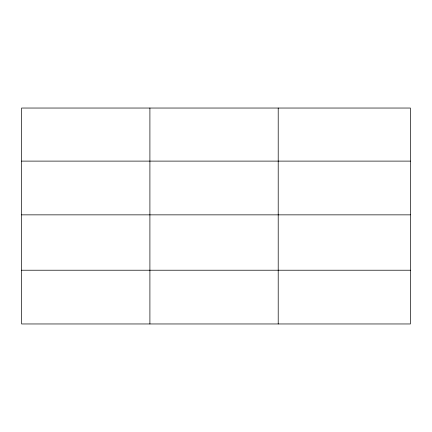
<?xml version="1.0" encoding="UTF-8"?>
<svg xmlns="http://www.w3.org/2000/svg" width="432" height="432" viewBox="0 0 432 432"><rect width="100%" height="100%" fill="white"/><g stroke="black" fill="none" stroke-linecap="round" stroke-linejoin="round"><path stroke-width="0.65" d="M410.4 214.855L410.4 108.038L21.6 108.038L21.6 323.962L410.4 323.962L410.4 214.855L21.6 214.855M21.6 161.109L410.4 161.109M21.6 270.221L410.4 270.221M278.208 108.038L278.208 323.962M149.904 108.038L149.904 323.962"/></g></svg>
